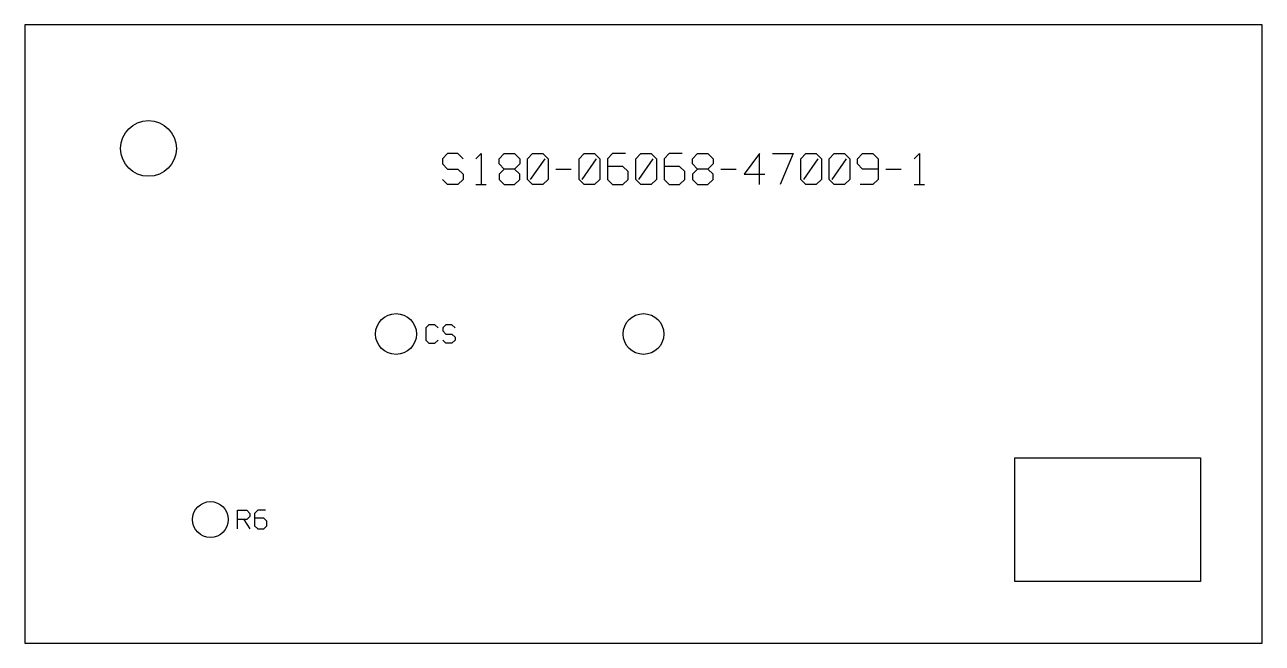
# Model space of a CAD drawing. Header units: millimetres. Extents: x 0 to 200, y 0 to 100.
import ezdxf

# ---------------------------------------------------------------- set-up
doc = ezdxf.new("R2010")
doc.units = ezdxf.units.MM
doc.layers.add('CUT', color=7, linetype='Continuous')
doc.layers.add('ETCH', color=5, linetype='Continuous')

msp = doc.modelspace()

# ---------------------------------------------------------------- linework, layer by layer
at = {"layer": 'CUT', "color": 7}
for p, q in [((200, 100), (0, 100)), ((0, 100), (0, 0)), ((200, 0), (200, 100)), ((160, 10), (160, 30)), ((160, 30), (190, 30)), ((190, 30), (190, 10)), ((190, 10), (160, 10)), ((0, 0), (200, 0))]:
    msp.add_line(p, q, dxfattribs=at)
for centre, radius in [((20, 80), 4.5), ((60, 50), 3.3), ((100, 50), 3.3), ((30, 20), 2.9)]:
    msp.add_circle(centre, radius, dxfattribs=at)
at = {"layer": 'ETCH', "color": 5}
for points in [[(70.833333, 78.333333), (70, 79.166667), (68.333333, 79.166667), (67.5, 78.333333), (67.5, 77.5), (68.333333, 76.666667), (70, 76.666667), (70.833333, 75.833333), (70.833333, 75), (70, 74.166667), (68.333333, 74.166667), (67.5, 75)], [(72.916667, 78.333333), (73.75, 79.166667), (73.75, 74.166667)], [(77.5, 76.666667), (76.666667, 77.5), (76.666667, 78.333333), (77.5, 79.166667), (79.166667, 79.166667), (80, 78.333333), (80, 77.5), (79.166667, 76.666667), (77.5, 76.666667), (76.666667, 75.833333), (76.666667, 75), (77.5, 74.166667), (79.166667, 74.166667), (80, 75), (80, 75.833333), (79.166667, 76.666667)], [(81.75, 75), (84.083333, 78.333333)], [(90.083333, 75), (92.416667, 78.333333)], [(97.083333, 79.166667), (95, 79.166667), (94.166667, 78.333333), (94.166667, 75), (95, 74.166667), (96.666667, 74.166667), (97.5, 75), (97.5, 76.25), (96.666667, 77.083333), (94.166667, 77.083333)], [(99.25, 75), (101.583333, 78.333333)], [(106.25, 79.166667), (104.166667, 79.166667), (103.333333, 78.333333), (103.333333, 75), (104.166667, 74.166667), (105.833333, 74.166667), (106.666667, 75), (106.666667, 76.25), (105.833333, 77.083333), (103.333333, 77.083333)], [(108.75, 76.666667), (107.916667, 77.5), (107.916667, 78.333333), (108.75, 79.166667), (110.416667, 79.166667), (111.25, 78.333333), (111.25, 77.5), (110.416667, 76.666667), (108.75, 76.666667), (107.916667, 75.833333), (107.916667, 75), (108.75, 74.166667), (110.416667, 74.166667), (111.25, 75), (111.25, 75.833333), (110.416667, 76.666667)], [(118.75, 74.166667), (118.75, 79.166667), (116.25, 75.833333), (119.583333, 75.833333)], [(120.833333, 79.166667), (124.166667, 79.166667), (122.083333, 74.166667)], [(125.916667, 75), (128.25, 78.333333)], [(130.5, 75), (132.833333, 78.333333)], [(137.916667, 76.666667), (135.416667, 76.666667), (134.583333, 77.5), (134.583333, 78.333333), (135.416667, 79.166667), (137.083333, 79.166667), (137.916667, 78.333333), (137.916667, 75), (137.083333, 74.166667), (135, 74.166667)], [(143.75, 78.333333), (144.583333, 79.166667), (144.583333, 74.166667)], [(85.833333, 76.666667), (88.333333, 76.666667)], [(112.5, 76.666667), (115, 76.666667)], [(139.166667, 76.666667), (141.666667, 76.666667)], [(72.916667, 74.166667), (74.583333, 74.166667)], [(143.75, 74.166667), (145.416667, 74.166667)], [(66.8, 51), (66.3, 51.5), (65.3, 51.5), (64.8, 51), (64.8, 49), (65.3, 48.5), (66.3, 48.5), (66.8, 49)], [(69.55, 51), (69.05, 51.5), (68.05, 51.5), (67.55, 51), (67.55, 50.5), (68.05, 50), (69.05, 50), (69.55, 49.5), (69.55, 49), (69.05, 48.5), (68.05, 48.5), (67.55, 49)], [(34.4, 18.5), (34.4, 21.5), (35.9, 21.5), (36.4, 21), (36.4, 20.5), (35.9, 20), (34.4, 20)], [(35.4, 20), (36.4, 18.5)], [(38.9, 21.5), (37.65, 21.5), (37.15, 21), (37.15, 19), (37.65, 18.5), (38.65, 18.5), (39.15, 19), (39.15, 19.75), (38.65, 20.25), (37.15, 20.25)]]:
    msp.add_lwpolyline(points, dxfattribs=at)
for points in [[(82.083333, 74.166667), (81.25, 75), (81.25, 78.333333), (82.083333, 79.166667), (83.75, 79.166667), (84.583333, 78.333333), (84.583333, 75), (83.75, 74.166667)], [(90.416667, 74.166667), (89.583333, 75), (89.583333, 78.333333), (90.416667, 79.166667), (92.083333, 79.166667), (92.916667, 78.333333), (92.916667, 75), (92.083333, 74.166667)], [(99.583333, 74.166667), (98.75, 75), (98.75, 78.333333), (99.583333, 79.166667), (101.25, 79.166667), (102.083333, 78.333333), (102.083333, 75), (101.25, 74.166667)], [(126.25, 74.166667), (125.416667, 75), (125.416667, 78.333333), (126.25, 79.166667), (127.916667, 79.166667), (128.75, 78.333333), (128.75, 75), (127.916667, 74.166667)], [(130.833333, 74.166667), (130, 75), (130, 78.333333), (130.833333, 79.166667), (132.5, 79.166667), (133.333333, 78.333333), (133.333333, 75), (132.5, 74.166667)]]:
    msp.add_lwpolyline(points, close=True, dxfattribs=at)

doc.saveas('drawing.dxf')
